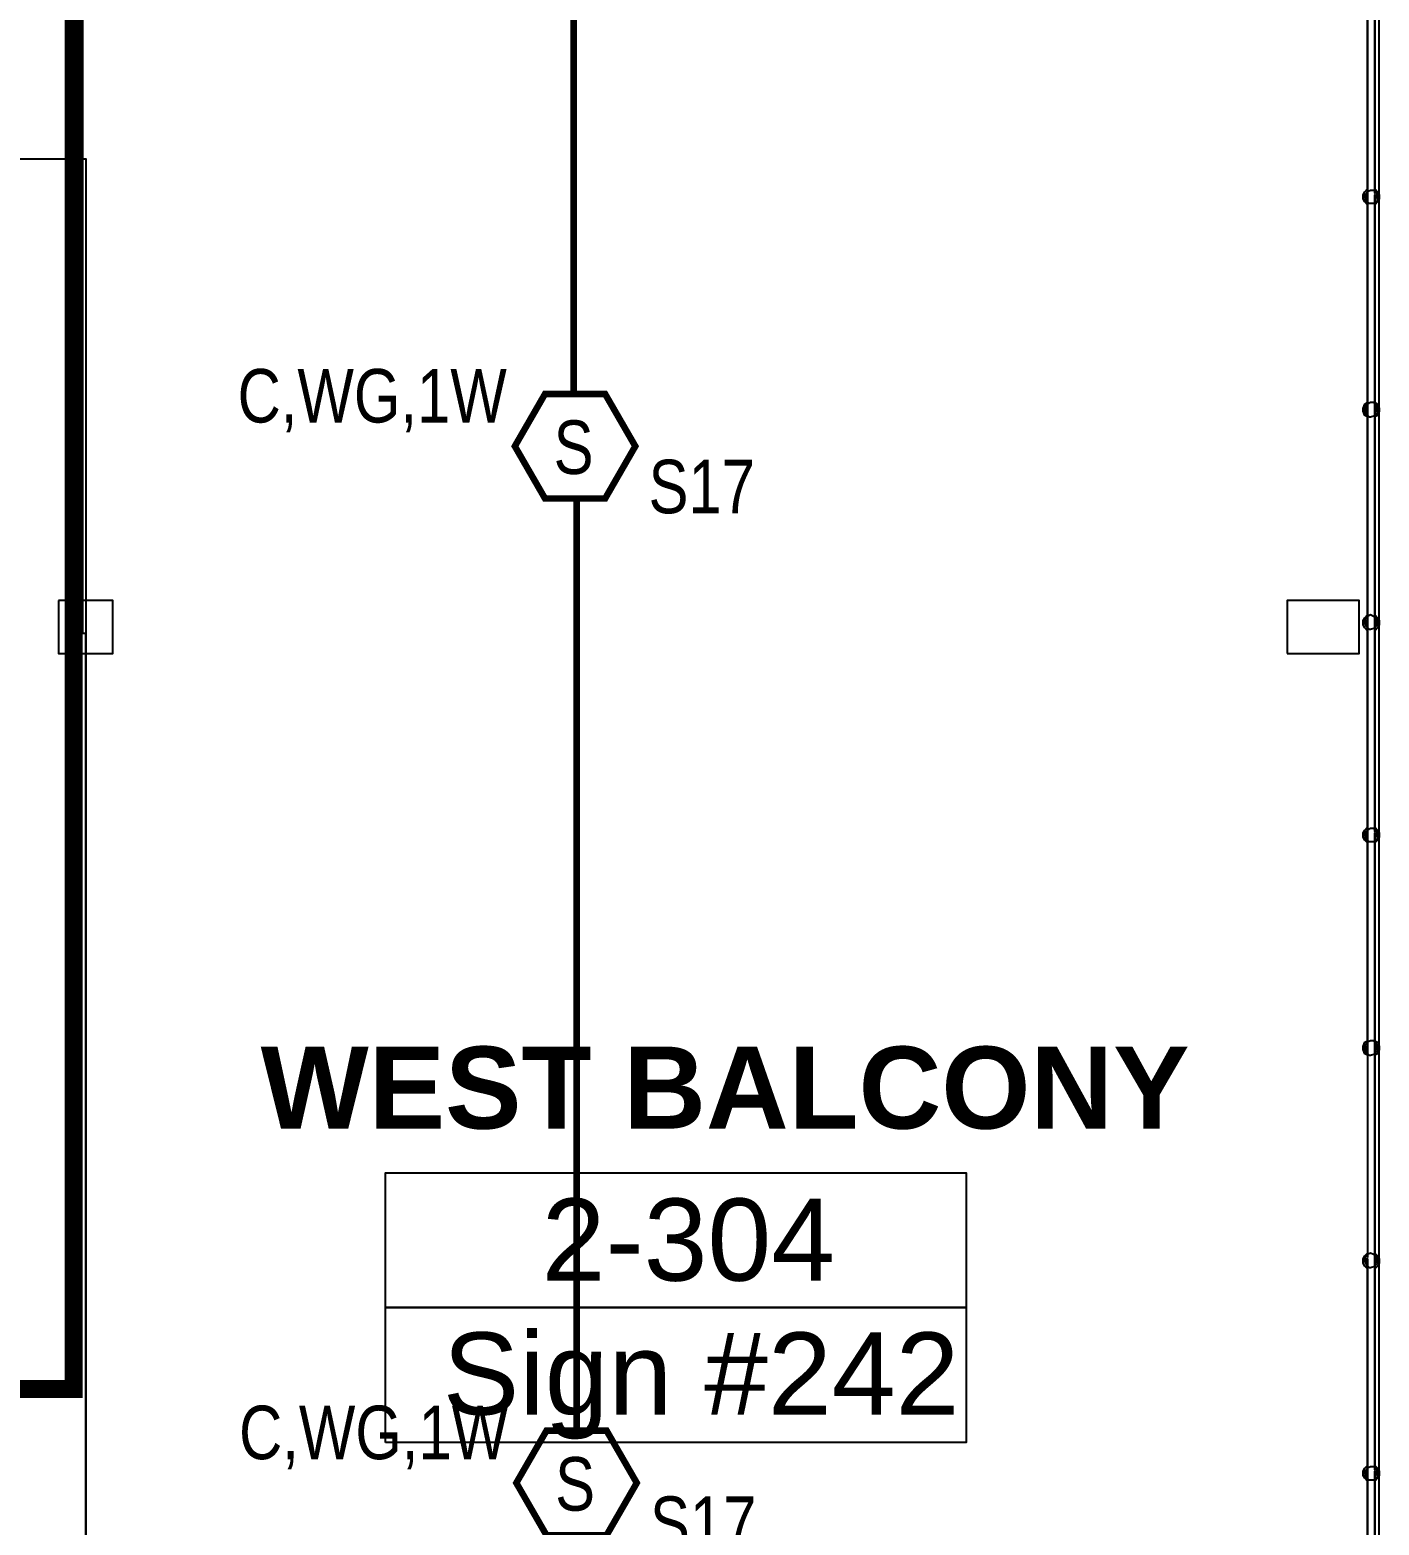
# Model space of a CAD drawing. Header units: inches. Extents: x 9349 to 17082, y 17684 to 25415.
# Drawn here: x 11997.5 to 12300, y 21791.2 to 22126.3 of the extents above; entities that cross this region are included whole.
import ezdxf
from ezdxf.enums import TextEntityAlignment as Align

# ---------------------------------------------------------------- set-up
doc = ezdxf.new("R2010")
doc.units = ezdxf.units.IN
doc.header["$LTSCALE"] = 0.25
doc.header["$MEASUREMENT"] = 0
for name, color, linetype in [('BACKGROUND', 8, 'Continuous'), ('CONDUIT', 6, 'Continuous'), ('SPEAKER', 1, 'Continuous')]:
    doc.layers.add(name, color=color, linetype=linetype)
doc.styles.add('Arial', font='arial.ttf', dxfattribs={"width": 0.8})
doc.styles.add('PDF Arial', font='arial.ttf')
doc.styles.add('PDF Arial Bold', font='arialbd.ttf')

# ---------------------------------------------------------------- blocks, each defined once
blk = doc.blocks.new('GC-S7')
at = {"layer": 'SPEAKER', "const_width": 1.46}
blk.add_lwpolyline([(13.83, 0.21), (7.08, 11.9), (-6.42, 11.9), (-13.17, 0.21), (-6.42, -11.49), (7.08, -11.49)], close=True, dxfattribs=at)
at = {"layer": 'SPEAKER', "style": 'Arial', "width": 0.8}
blk.add_text('S', height=12, dxfattribs=at).set_placement((0, 0), align=Align.MIDDLE)
for tag, p in [('C', (-14.98, 11.52)), ('1/2W', (-14.65, -8.82))]:
    blk.add_attdef(tag, text='', height=12, dxfattribs=at).set_placement(p, align=Align.MIDDLE_RIGHT)
blk.add_attdef('Speaker_Circuit', text='', height=12, dxfattribs=at).set_placement((16.8, -8.82), align=Align.MIDDLE_LEFT)

msp = doc.modelspace()

# ---------------------------------------------------------------- linework, layer by layer
at = {"lineweight": 0, "const_width": 4}
msp.add_lwpolyline([(12007.34, 22803.52), (12007.34, 21821.67), (11570.19, 21821.67), (11570.19, 21077.96)], dxfattribs=at)
at = {"layer": 'BACKGROUND', "ltscale": 1.833335}
msp.add_lwpolyline([(12009.39, 21991), (12009.4, 22943.08)], dxfattribs=at)
at = {"layer": 'BACKGROUND', "ltscale": 0.241667}
for points in [[(12299.97, 20803.64), (12299.96, 22610.38)], [(12297.39, 22040.5), (12297.39, 21946.32), (12297.39, 21898.75)]]:
    msp.add_lwpolyline(points, dxfattribs=at)
at = {"layer": 'BACKGROUND'}
for points in [[(12297.39, 22089.35), (12297.39, 22135.96), (12297.39, 22136.28), (12297.39, 22136.92), (12297.39, 22136.28), (12297.39, 22135.96)], [(12299, 22135.96), (12299.32, 22136.28), (12299, 22136.92), (12299, 22135.96), (12299, 22089.67), (12299, 22135.96), (12299.32, 22136.28), (12299, 22136.92), (12299, 22136.28), (12299, 22135.96), (12299, 22136.28)], [(12299, 22089.35), (12299.32, 22088.71), (12299, 22088.39), (12299.32, 22088.71)], [(12297.07, 22040.82), (12297.07, 22041.46), (12297.39, 22041.78), (12297.07, 22041.46), (12297.07, 22040.82), (12297.07, 22041.46), (12297.39, 22041.78), (12297.39, 22040.82), (12297.39, 22040.5), (12297.07, 22040.82), (12297.07, 22041.46), (12297.07, 22040.82), (12297.07, 22041.46), (12297.07, 22040.82), (12297.07, 22041.46), (12297.07, 22040.82), (12297.39, 22040.5), (12297.07, 22040.82), (12297.39, 22040.5)], [(12297.07, 22040.5), (12297.07, 22041.46), (12297.39, 22041.46), (12297.07, 22041.46)], [(12297.39, 22040.5), (12297.39, 22040.82), (12297.39, 22041.78), (12297.39, 22040.82)], [(12003.93, 21998.39), (12003.93, 21986.5), (12016.14, 21986.5), (12016.14, 21998.39)], [(12279.39, 21986.5), (12295.47, 21986.5), (12295.47, 21998.39), (12279.39, 21998.39)], [(12297.07, 21993.25), (12297.39, 21992.92), (12297.07, 21993.25), (12297.07, 21993.89), (12297.39, 21993.89), (12297.07, 21993.89)], [(12297.07, 21993.25), (12297.39, 21992.92)], [(12299, 21993.89), (12299, 21992.92), (12299, 21946.64), (12299, 21992.92)], [(12299, 21992.92), (12299.32, 21993.25), (12299, 21992.92), (12299.32, 21993.25), (12299, 21993.89), (12299, 21993.25), (12299, 21993.89), (12299, 21993.25), (12299, 21993.89), (12299, 21993.25)], [(12299, 21992.92), (12299, 21993.25), (12299, 21993.89), (12299, 21993.25)], [(12297.07, 21946), (12297.39, 21946.32), (12297.07, 21946), (12297.07, 21945.35)], [(12297.07, 21945.35), (12297.07, 21946)], [(12297.07, 21945.35), (12297.39, 21945.35), (12297.07, 21945.35), (12297.07, 21946)], [(12299, 21946.32), (12299.32, 21945.67), (12299, 21945.35), (12299.32, 21945.67)], [(12297.07, 21897.78), (12297.07, 21898.42), (12297.39, 21898.75), (12297.39, 21897.78), (12297.39, 21897.46), (12297.07, 21897.78), (12297.07, 21898.42), (12297.07, 21897.78), (12297.39, 21897.46)], [(12297.07, 21897.78), (12297.07, 21898.42)], [(12297.07, 21897.46), (12297.07, 21898.42), (12297.39, 21898.42), (12297.07, 21898.42)], [(12297.07, 21898.42), (12297.07, 21897.78)], [(12077.22, 21839.92), (12077.22, 21870.14), (12207.39, 21870.14), (12207.39, 21839.92)], [(12297.39, 21850.85), (12297.07, 21850.53), (12297.39, 21850.85), (12297.39, 21850.21), (12297.39, 21849.89), (12297.07, 21850.21), (12297.07, 21850.85)], [(12297.07, 21850.85), (12297.07, 21850.21), (12297.39, 21849.89), (12297.07, 21850.21)], [(12297.39, 21803.28), (12297.39, 21849.89), (12297.39, 21850.21), (12297.39, 21850.85), (12297.39, 21850.21), (12297.39, 21849.89)], [(12299, 21849.89), (12299.32, 21850.21), (12299, 21850.85), (12299, 21849.89), (12299, 21803.6), (12299, 21849.89), (12299.32, 21850.21), (12299, 21850.85), (12299, 21850.21), (12299, 21849.89), (12299, 21850.21)], [(12077.22, 21809.71), (12077.22, 21839.92), (12207.39, 21839.92), (12207.39, 21809.71)], [(12299, 21803.28), (12299.32, 21802.64), (12299, 21802.32), (12299.32, 21802.64)]]:
    msp.add_lwpolyline(points, close=True, dxfattribs=at)
for points in [[(12299, 22089.67), (12299, 22135.96), (12299, 22136.92), (12299, 22136.28), (12299, 22136.92), (12299, 22136.28), (12299, 22135.96), (12299, 22136.92), (12299, 22136.28), (12299, 22136.92), (12299, 22136.28), (12299, 22136.92), (12299, 22136.28), (12299, 22135.96)], [(12297.39, 22135.96), (12297.39, 22089.35), (12297.07, 22089.03), (12297.07, 22088.39), (12297.07, 22089.03), (12297.07, 22088.39), (12297.07, 22089.03), (12297.07, 22088.39), (12297.39, 22088.39), (12297.07, 22088.39), (12297.07, 22089.03), (12297.07, 22088.39), (12297.39, 22088.39), (12297.07, 22088.39), (12297.39, 22088.39), (12297.07, 22088.39), (12297.07, 22089.03)], [(12297.39, 22087.1), (12296.75, 22087.75), (12296.43, 22088.39), (12296.43, 22089.35), (12296.75, 22090), (12297.39, 22090.64)], [(12299, 22087.42), (12299.64, 22088.07), (12299.64, 22089.03), (12299.32, 22090), (12298.68, 22090.32), (12298.04, 22090.32), (12297.39, 22090), (12296.75, 22089.35), (12296.75, 22088.71), (12297.07, 22087.75), (12297.39, 22087.42)], [(12297.39, 22090), (12296.75, 22089.35), (12296.75, 22088.71), (12297.07, 22087.75), (12297.72, 22087.42), (12298.04, 22087.42), (12299, 22087.42), (12299.64, 22088.07), (12299.64, 22089.03), (12299.32, 22090), (12299, 22090)], [(12299, 22090.64), (12299.64, 22090), (12299.97, 22089.35), (12299.97, 22088.39), (12299.64, 22087.75), (12299, 22087.1)], [(12297.07, 22089.35), (12297.07, 22089.03), (12297.07, 22088.39), (12297.07, 22089.03), (12297.07, 22088.39), (12297.39, 22088.39), (12297.07, 22088.39), (12297.07, 22089.03), (12297.39, 22089.35), (12297.07, 22089.03), (12297.39, 22089.35), (12297.07, 22089.03), (12297.07, 22088.39), (12297.07, 22089.03), (12297.39, 22089.35), (12297.07, 22089.03), (12297.39, 22089.35), (12297.07, 22089.03), (12297.39, 22089.35)], [(12299, 22041.46), (12299, 22041.78), (12299, 22088.39), (12299, 22089.03), (12299, 22089.35), (12299.32, 22088.71), (12299, 22088.39), (12299, 22089.03), (12299, 22088.39), (12299, 22089.03), (12299, 22089.35), (12299, 22089.03), (12299, 22089.35), (12299, 22089.03), (12299, 22088.39), (12299, 22089.03), (12299, 22089.35), (12299, 22089.03), (12299, 22088.39), (12299, 22089.03), (12299, 22089.35), (12299, 22089.03), (12299, 22088.39), (12299, 22089.03), (12299, 22089.35), (12299, 22089.03), (12299, 22088.39), (12299, 22041.78), (12299, 22041.46), (12299, 22040.82), (12299.32, 22040.82), (12299, 22041.78), (12299, 22041.46), (12299, 22040.82), (12299, 22041.46), (12299, 22041.78), (12299, 22041.46), (12299, 22040.82), (12299, 22041.46), (12299, 22041.78), (12299, 22041.46), (12299, 22040.82), (12299, 22041.46), (12299, 22041.78), (12299, 22088.39), (12299, 22089.03), (12299.32, 22088.71), (12299.32, 22089.35)], [(12299, 22088.39), (12299, 22088.39)], [(12299, 22088.39), (12299, 22088.39)], [(12299, 22088.39), (12299, 22088.39)], [(12299, 22088.39), (12299, 22088.39)], [(12299, 22088.39), (12299, 22088.39)], [(12299, 22088.39), (12299, 22088.39)], [(12299, 22088.39), (12299, 22088.39)], [(12299, 22088.39), (12299, 22088.39)], [(12297.39, 22039.53), (12296.75, 22039.85), (12296.43, 22040.82), (12296.43, 22041.46), (12296.75, 22042.42), (12297.39, 22042.75)], [(12299, 22039.85), (12299.64, 22040.5), (12299.64, 22041.46), (12299.32, 22042.1), (12298.68, 22042.75), (12298.04, 22042.75), (12297.39, 22042.42), (12296.75, 22041.78), (12296.75, 22040.82), (12297.07, 22040.17), (12297.39, 22039.85)], [(12299, 22042.75), (12299.64, 22042.42), (12299.97, 22041.46), (12299.97, 22040.82), (12299.64, 22039.85), (12299, 22039.53)], [(12297.39, 22042.42), (12296.75, 22041.78), (12296.75, 22040.82), (12297.07, 22040.17), (12297.72, 22039.53), (12298.04, 22039.53), (12299, 22039.85), (12299.64, 22040.5), (12299.64, 22041.46), (12299.32, 22042.1), (12299, 22042.42)], [(12297.07, 22041.46), (12297.39, 22041.78)], [(12297.07, 22041.46), (12297.39, 22041.78)], [(12297.07, 22041.46), (12297.39, 22041.78)], [(12297.07, 22041.46), (12297.39, 22041.78)], [(12297.07, 22041.46), (12297.39, 22041.78)], [(12297.07, 22041.46), (12297.07, 22041.46)], [(12297.07, 22040.82), (12297.07, 22041.46)], [(12297.07, 22040.82), (12297.07, 22041.46)], [(12297.07, 22040.82), (12297.07, 22041.46)], [(12297.39, 22040.5), (12297.07, 22040.82)], [(12297.39, 22040.5), (12297.07, 22040.82)], [(12297.39, 22040.5), (12297.07, 22040.82)], [(12299, 22041.78), (12299.32, 22040.82), (12299, 22040.82), (12299.32, 22040.82), (12299, 22041.78), (12299, 22041.46), (12299, 22040.82), (12299, 22041.46), (12299, 22041.78), (12299, 22041.46), (12299.32, 22040.82), (12299.32, 22041.46)], [(12299, 22040.82), (12299, 22040.82)], [(12299, 22040.82), (12299, 22040.82)], [(12299, 22040.82), (12299, 22040.82)], [(12299, 22040.82), (12299, 22040.82)], [(12299, 22040.82), (12299, 22040.82)], [(12299, 22040.82), (12299, 22040.82)], [(12299, 22040.82), (12299, 22040.82)], [(12299, 22040.82), (12299, 22040.82)], [(12297.39, 21991.64), (12296.75, 21992.28), (12296.43, 21992.92), (12296.43, 21993.89), (12296.75, 21994.53), (12297.39, 21995.17)], [(12299, 21992.28), (12299.64, 21992.92), (12299.64, 21993.57), (12299.32, 21994.53), (12298.68, 21994.85), (12298.04, 21995.17), (12297.39, 21994.85), (12296.75, 21994.21), (12296.75, 21993.25), (12297.07, 21992.6), (12297.39, 21992.28)], [(12297.39, 21994.85), (12296.75, 21994.21), (12296.75, 21993.25), (12297.07, 21992.6), (12297.72, 21991.96), (12298.04, 21991.96), (12299, 21992.28), (12299.64, 21992.92), (12299.64, 21993.57), (12299.32, 21994.53), (12299, 21994.85)], [(12297.07, 21993.57), (12297.39, 21993.89), (12297.07, 21993.57), (12297.07, 21992.92), (12297.07, 21993.57), (12297.07, 21993.89), (12297.07, 21992.92), (12297.07, 21993.57), (12297.07, 21993.25), (12297.07, 21993.89), (12297.07, 21993.25), (12297.07, 21993.89), (12297.39, 21993.89), (12297.07, 21993.89), (12297.07, 21993.25), (12297.07, 21993.89), (12297.39, 21993.89), (12297.07, 21993.89), (12297.07, 21993.25), (12297.39, 21992.92)], [(12297.07, 21993.89), (12297.39, 21993.89)], [(12297.07, 21993.25), (12297.07, 21993.89)], [(12297.07, 21993.89), (12297.39, 21993.89)], [(12299, 21995.17), (12299.64, 21994.53), (12299.97, 21993.89), (12299.97, 21992.92), (12299.64, 21992.28), (12299, 21991.64)], [(12299, 21946.64), (12299, 21992.92), (12299, 21993.89), (12299.32, 21993.25), (12299, 21993.89), (12299.32, 21993.25)], [(12299, 21993.89), (12299, 21993.89)], [(12299, 21993.89), (12299, 21993.89)], [(12299, 21993.89), (12299, 21993.89)], [(12299, 21993.89), (12299, 21993.89)], [(12299, 21993.89), (12299, 21993.89)], [(12299, 21993.89), (12299, 21993.89)], [(12299, 21993.89), (12299, 21993.89)], [(12299, 21993.89), (12299, 21993.25)], [(12299, 21993.89), (12299, 21993.89)], [(12299, 21993.89), (12299, 21993.25)], [(12299, 21993.25), (12299, 21992.92)], [(12299, 21993.25), (12299, 21992.92)], [(12299.32, 21992.92), (12299.32, 21993.25), (12299.32, 21993.89)], [(11997.5, 21394.1), (12010.04, 21394.1), (12010.04, 21820), (12010.04, 21991), (12009.39, 21991)], [(12297.39, 21944.07), (12296.75, 21944.71), (12296.43, 21945.35), (12296.43, 21946.32), (12296.75, 21946.96), (12297.39, 21947.6)], [(12299, 21944.39), (12299.64, 21945.03), (12299.64, 21946), (12299.32, 21946.96), (12298.68, 21947.28), (12298.04, 21947.28), (12297.39, 21946.96), (12296.75, 21946.32), (12296.75, 21945.67), (12297.07, 21944.71), (12297.39, 21944.39)], [(12297.39, 21946.96), (12296.75, 21946.32), (12296.75, 21945.67), (12297.07, 21944.71), (12297.72, 21944.39), (12298.04, 21944.39), (12299, 21944.39), (12299.64, 21945.03), (12299.64, 21946), (12299.32, 21946.96), (12299, 21946.96)], [(12297.07, 21946.32), (12297.07, 21946)], [(12297.07, 21946), (12297.39, 21946.32)], [(12297.07, 21946), (12297.39, 21946.32)], [(12297.07, 21946), (12297.39, 21946.32)], [(12297.07, 21946), (12297.39, 21946.32)], [(12297.07, 21946), (12297.39, 21946.32)], [(12297.07, 21946), (12297.39, 21946.32)], [(12297.07, 21946), (12297.39, 21946.32)], [(12297.07, 21946), (12297.39, 21946.32)], [(12297.07, 21946), (12297.07, 21945.35)], [(12297.07, 21945.35), (12297.07, 21946)], [(12297.07, 21945.35), (12297.07, 21946)], [(12297.07, 21945.35), (12297.07, 21946)], [(12297.07, 21945.35), (12297.07, 21946)], [(12297.07, 21945.35), (12297.07, 21946)], [(12297.07, 21945.35), (12297.07, 21946)], [(12297.07, 21945.35), (12297.07, 21946)], [(12299, 21947.6), (12299.64, 21946.96), (12299.97, 21946.32), (12299.97, 21945.35), (12299.64, 21944.71), (12299, 21944.07)], [(12299, 21898.42), (12299, 21898.75), (12299, 21945.35), (12299, 21946), (12299, 21946.32), (12299.32, 21945.67), (12299, 21945.35), (12299, 21946), (12299, 21945.35), (12299, 21946), (12299, 21946.32), (12299, 21946), (12299, 21946.32), (12299, 21946), (12299, 21945.35), (12299, 21946), (12299, 21946.32), (12299, 21946), (12299, 21945.35), (12299, 21946), (12299, 21946.32), (12299, 21946), (12299, 21945.35), (12299, 21946), (12299, 21946.32), (12299, 21946), (12299, 21945.35), (12299, 21898.75), (12299, 21898.42), (12299, 21897.78), (12299.32, 21897.78), (12299, 21898.75), (12299, 21898.42), (12299, 21897.78), (12299, 21898.42), (12299, 21898.75), (12299, 21898.42), (12299, 21897.78), (12299, 21898.42), (12299, 21898.75), (12299, 21898.42), (12299, 21897.78), (12299, 21898.42), (12299, 21898.75), (12299, 21945.35), (12299, 21946), (12299.32, 21945.67), (12299.32, 21946.32)], [(12297.39, 21945.35), (12297.07, 21945.35)], [(12297.39, 21945.35), (12297.07, 21945.35)], [(12297.39, 21945.35), (12297.07, 21945.35)], [(12297.39, 21945.35), (12297.07, 21945.35)], [(12297.39, 21945.35), (12297.07, 21945.35)], [(12297.39, 21945.35), (12297.07, 21945.35)], [(12299, 21945.35), (12299, 21945.35)], [(12299, 21945.35), (12299, 21945.35)], [(12299, 21945.35), (12299, 21945.35)], [(12299, 21945.35), (12299, 21945.35)], [(12299, 21945.35), (12299, 21945.35)], [(12299, 21945.35), (12299, 21945.35)], [(12299, 21945.35), (12299, 21945.35)], [(12299, 21945.35), (12299, 21945.35)], [(12297.39, 21896.5), (12296.75, 21896.82), (12296.43, 21897.78), (12296.43, 21898.42), (12296.75, 21899.39), (12297.39, 21899.71)], [(12299, 21896.82), (12299.64, 21897.46), (12299.64, 21898.42), (12299.32, 21899.07), (12298.68, 21899.71), (12298.04, 21899.71), (12297.39, 21899.39), (12296.75, 21898.75), (12296.75, 21897.78), (12297.07, 21897.14), (12297.39, 21896.82)], [(12297.39, 21899.39), (12296.75, 21898.75), (12296.75, 21897.78), (12297.07, 21897.14), (12297.72, 21896.5), (12298.04, 21896.5), (12299, 21896.82), (12299.64, 21897.46), (12299.64, 21898.42), (12299.32, 21899.07), (12299, 21899.39)], [(12297.07, 21898.42), (12297.39, 21898.75)], [(12297.07, 21898.42), (12297.39, 21898.75)], [(12297.07, 21898.42), (12297.39, 21898.75)], [(12297.07, 21898.42), (12297.39, 21898.75)], [(12297.07, 21898.42), (12297.39, 21898.75)], [(12297.07, 21898.42), (12297.39, 21898.75)], [(12297.07, 21898.42), (12297.39, 21898.75)], [(12297.39, 21898.75), (12297.39, 21897.78)], [(12297.39, 21898.75), (12297.39, 21897.78)], [(12299, 21899.71), (12299.64, 21899.39), (12299.97, 21898.42), (12299.97, 21897.78), (12299.64, 21896.82), (12299, 21896.5)], [(12299, 21898.75), (12299.32, 21897.78), (12299, 21897.78), (12299.32, 21897.78), (12299, 21898.75), (12299, 21898.42), (12299, 21897.78), (12299, 21898.42), (12299, 21898.75), (12299, 21898.42), (12299.32, 21897.78), (12299.32, 21898.42)], [(12297.07, 21898.42), (12297.07, 21898.42)], [(12297.07, 21897.78), (12297.07, 21898.42)], [(12297.07, 21897.78), (12297.07, 21898.42)], [(12297.07, 21897.78), (12297.07, 21898.42)], [(12297.07, 21897.78), (12297.07, 21898.42)], [(12297.07, 21897.78), (12297.07, 21898.42)], [(12297.39, 21897.46), (12297.07, 21897.78)], [(12297.39, 21897.46), (12297.07, 21897.78)], [(12297.39, 21897.46), (12297.07, 21897.78)], [(12297.39, 21897.46), (12297.07, 21897.78)], [(12297.39, 21897.46), (12297.07, 21897.78)], [(12297.39, 21897.78), (12297.39, 21897.46)], [(12297.39, 21897.78), (12297.39, 21897.46)], [(12297.39, 21897.46), (12297.39, 21851.17)], [(12297.39, 21897.46), (12297.39, 21851.17)], [(12297.39, 21897.46), (12297.39, 21851.17)], [(12299, 21897.78), (12299, 21897.78)], [(12299, 21897.78), (12299, 21897.78)], [(12299, 21897.78), (12299, 21897.78)], [(12299, 21897.78), (12299, 21897.78)], [(12299, 21897.78), (12299, 21897.78)], [(12299, 21897.78), (12299, 21897.78)], [(12299, 21897.78), (12299, 21897.78)], [(12299, 21897.78), (12299, 21897.78)], [(12297.39, 21848.6), (12296.75, 21849.25), (12296.43, 21849.89), (12296.43, 21850.85), (12296.75, 21851.5), (12297.39, 21852.14)], [(12299, 21849.25), (12299.64, 21849.89), (12299.64, 21850.53), (12299.32, 21851.5), (12298.68, 21851.82), (12298.04, 21852.14), (12297.39, 21851.82), (12296.75, 21851.17), (12296.75, 21850.21), (12297.07, 21849.57), (12297.39, 21849.25)], [(12297.39, 21851.82), (12296.75, 21851.17), (12296.75, 21850.21), (12297.07, 21849.57), (12297.72, 21848.92), (12298.04, 21848.92), (12299, 21849.25), (12299.64, 21849.89), (12299.64, 21850.53), (12299.32, 21851.5), (12299, 21851.82)], [(12299, 21852.14), (12299.64, 21851.5), (12299.97, 21850.85), (12299.97, 21849.89), (12299.64, 21849.25), (12299, 21848.6)], [(12297.07, 21850.21), (12297.07, 21850.85), (12297.39, 21850.85), (12297.07, 21850.85), (12297.07, 21850.21), (12297.39, 21849.89), (12297.07, 21850.21), (12297.07, 21850.85), (12297.39, 21850.85), (12297.07, 21850.85), (12297.07, 21850.21), (12297.39, 21849.89), (12297.39, 21803.28), (12297.07, 21802.96), (12297.07, 21802.32), (12297.07, 21802.96), (12297.07, 21802.32), (12297.07, 21802.96), (12297.07, 21802.32), (12297.39, 21802.32), (12297.07, 21802.32), (12297.07, 21802.96), (12297.07, 21802.32), (12297.39, 21802.32), (12297.07, 21802.32), (12297.39, 21802.32), (12297.07, 21802.32), (12297.07, 21802.96)], [(12297.07, 21850.53), (12297.07, 21849.89), (12297.07, 21850.53), (12297.07, 21850.85), (12297.07, 21849.89), (12297.07, 21850.53), (12297.07, 21850.21), (12297.07, 21850.85), (12297.39, 21850.85), (12297.07, 21850.85), (12297.39, 21850.85)], [(12297.07, 21850.21), (12297.07, 21850.85)], [(12297.39, 21849.89), (12297.07, 21850.21)], [(12297.39, 21849.89), (12297.07, 21850.21)], [(12299, 21803.6), (12299, 21849.89), (12299, 21850.85), (12299, 21850.21), (12299, 21850.85), (12299, 21850.21), (12299, 21849.89), (12299, 21850.85), (12299, 21850.21), (12299, 21850.85), (12299, 21850.21), (12299, 21850.85), (12299, 21850.21), (12299, 21849.89)], [(12299, 21850.21), (12299, 21849.89), (12299, 21850.21), (12299, 21849.89), (12299.32, 21850.21), (12299, 21850.85), (12299.32, 21850.21), (12299.32, 21850.85)], [(12299, 21850.85), (12299, 21850.85)], [(12299, 21850.85), (12299, 21850.85)], [(12299, 21850.85), (12299, 21850.85)], [(12299, 21850.85), (12299, 21850.85)], [(12299, 21850.85), (12299, 21850.85)], [(12299, 21850.85), (12299, 21850.85)], [(12299, 21850.85), (12299, 21850.85)], [(12299, 21850.85), (12299, 21850.85)], [(12297.39, 21801.03), (12296.75, 21801.67), (12296.43, 21802.32), (12296.43, 21803.28), (12296.75, 21803.92), (12297.39, 21804.57)], [(12299, 21801.35), (12299.64, 21802), (12299.64, 21802.96), (12299.32, 21803.92), (12298.68, 21804.25), (12298.04, 21804.25), (12297.39, 21803.92), (12296.75, 21803.28), (12296.75, 21802.64), (12297.07, 21801.67), (12297.39, 21801.35)], [(12297.39, 21803.92), (12296.75, 21803.28), (12296.75, 21802.64), (12297.07, 21801.67), (12297.72, 21801.35), (12298.04, 21801.35), (12299, 21801.35), (12299.64, 21802), (12299.64, 21802.96), (12299.32, 21803.92), (12299, 21803.92)], [(12297.07, 21803.28), (12297.07, 21802.96), (12297.07, 21802.32), (12297.07, 21802.96), (12297.07, 21802.32), (12297.39, 21802.32), (12297.07, 21802.32), (12297.07, 21802.96), (12297.39, 21803.28), (12297.07, 21802.96), (12297.39, 21803.28), (12297.07, 21802.96), (12297.07, 21802.32), (12297.07, 21802.96), (12297.39, 21803.28), (12297.07, 21802.96), (12297.39, 21803.28), (12297.07, 21802.96), (12297.39, 21803.28)], [(12299, 21804.57), (12299.64, 21803.92), (12299.97, 21803.28), (12299.97, 21802.32), (12299.64, 21801.67), (12299, 21801.03)], [(12299, 21755.71), (12299, 21802.32), (12299, 21802.96), (12299, 21803.28), (12299.32, 21802.64), (12299, 21802.32), (12299, 21802.96), (12299, 21802.32), (12299, 21802.96), (12299, 21803.28), (12299, 21802.96), (12299, 21803.28), (12299, 21802.96), (12299, 21802.32), (12299, 21802.96), (12299, 21803.28), (12299, 21802.96), (12299, 21802.32), (12299, 21802.96), (12299, 21803.28), (12299, 21802.96), (12299, 21802.32), (12299, 21802.96), (12299, 21803.28), (12299, 21802.96), (12299, 21802.32), (12299, 21755.71)], [(12299, 21755.71), (12299, 21802.32), (12299, 21802.96), (12299.32, 21802.64), (12299.32, 21803.28)], [(12299, 21802.32), (12299, 21802.32)], [(12299, 21802.32), (12299, 21802.32)], [(12299, 21802.32), (12299, 21802.32)], [(12299, 21802.32), (12299, 21802.32)], [(12299, 21802.32), (12299, 21802.32)], [(12299, 21802.32), (12299, 21802.32)], [(12299, 21802.32), (12299, 21802.32)], [(12299, 21802.32), (12299, 21802.32)]]:
    msp.add_lwpolyline(points, dxfattribs=at)
at = {"layer": 'BACKGROUND', "ltscale": 1.82}
msp.add_lwpolyline([(11631.72, 22097.39), (12010.04, 22097.39), (12010.04, 21142.42)], dxfattribs=at)
at = {"layer": 'BACKGROUND', "ltscale": 0.24}
for points in [[(12297.39, 22041.78), (12297.39, 22089.35)], [(12299, 22041.46), (12299, 21993.89)], [(12299, 21898.42), (12299, 21850.85)], [(12297.39, 21755.71), (12297.39, 21803.28)]]:
    msp.add_lwpolyline(points, close=True, dxfattribs=at)
for points in [[(12297.39, 22089.35), (12297.39, 22041.78)], [(12299, 21993.89), (12299, 22041.46)], [(12299, 21850.85), (12299, 21898.42)], [(12297.39, 21803.28), (12297.39, 21755.71)]]:
    msp.add_lwpolyline(points, dxfattribs=at)
at = {"layer": 'BACKGROUND', "ltscale": 0.241667}
msp.add_lwpolyline([(12297.39, 21898.75), (12297.39, 21946.32), (12297.39, 22040.5), (12297.39, 21946.32)], close=True, dxfattribs=at)
at = {"layer": 'CONDUIT', "lineweight": 0, "const_width": 1.5}
for points in [[(12119.41, 22211.91), (12119.41, 22044.67)], [(12120.07, 21812.33), (12120.07, 22021.28)]]:
    msp.add_lwpolyline(points, dxfattribs=at)

# ---------------------------------------------------------------- block references
at = {"layer": 'SPEAKER'}
for p in [(12119.41, 22032.77), (12119.74, 21800.43)]:
    msp.add_blockref('GC-S7', p, dxfattribs=at).add_auto_attribs({'C': 'C,WG,1W', 'Speaker_Circuit': 'S17'})

# ---------------------------------------------------------------- texts
at = {"layer": 'BACKGROUND', "attachment_point": 7}
for s, insert, char_height, style in [('WEST BALCONY', (12049.25, 21879.78), 18.379, 'PDF Arial Bold'), ('2-304', (12112.25, 21845.7), 18.408, 'PDF Arial'), ('Sign #242', (12090.07, 21810.4), 18.408, 'PDF Arial')]:
    msp.add_mtext(s, dxfattribs=dict(at, insert=insert, char_height=char_height, style=style))

doc.saveas('drawing.dxf')
